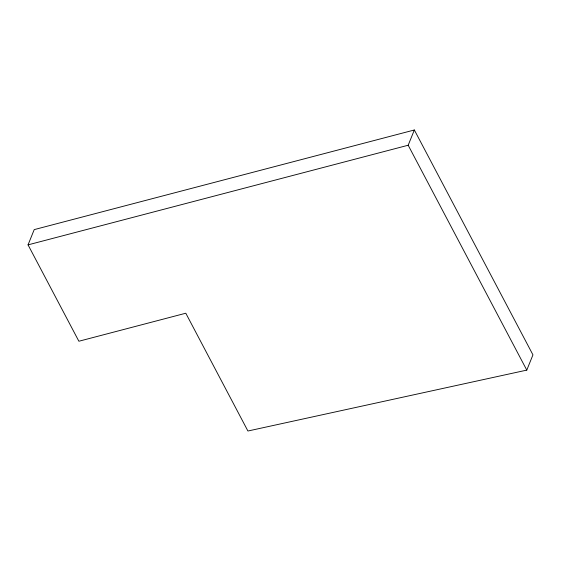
<?xml version="1.0" encoding="UTF-8"?>
<svg xmlns="http://www.w3.org/2000/svg" width="561" height="561" viewBox="0 0 561 561"><rect width="100%" height="100%" fill="white"/><g stroke="black" fill="none" stroke-linecap="round" stroke-linejoin="round"><path stroke-width="0.84" d="M28.05 244.869L34.214 229.617L414.348 129.984L532.95 354.861L526.786 370.113L247.92 431.016L185.796 313.22L78.877 341.242L28.05 244.869L408.184 145.236L414.348 129.984M408.184 145.236L526.786 370.113"/></g></svg>
